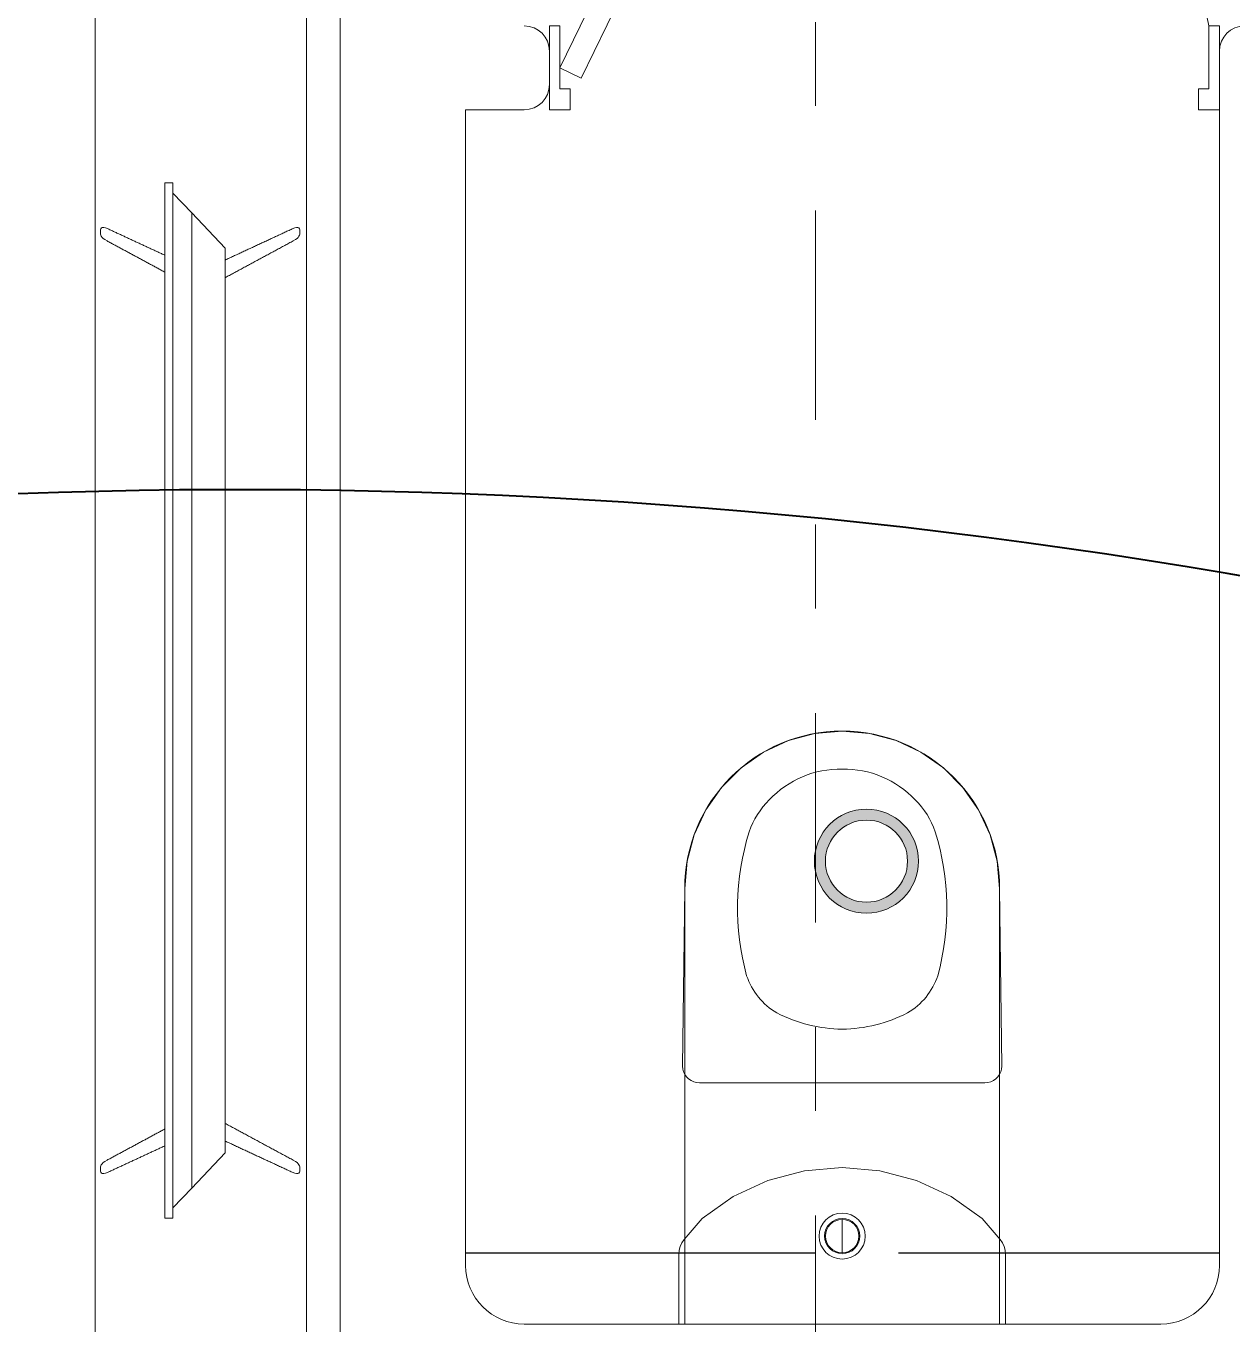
# Model space of a CAD drawing. Header units: metres. Extents: x 14 to 2416, y -346 to 476.
# Drawn here: x 39.777 to 41.217, y -74.376 to -72.826 of the extents above; entities that cross this region are included whole.
import ezdxf

# ---------------------------------------------------------------- set-up
doc = ezdxf.new("R2010")
doc.units = ezdxf.units.M
for name, pattern in [('0', [0]), ('CONTINU', [0]), ('DASHDOT', [1, 0.5, -0.25, 0, -0.25]), ('STYLE_03', [0.5, 0.416656, -0.083344])]:
    doc.linetypes.add(name, pattern=pattern)
doc.layers.get('0').update_dxf_attribs({"linetype": '0', "lineweight": 20})
for name, color, linetype, lineweight in [('A-ANNO-TEXT', 20, 'Continuous', 13), ('A-DOOR', 35, 'Continuous', 5), ('A-SECT-IDEN', 251, 'CONTINU', 9), ('A-WALL', 250, 'Continuous', 20), ('baños', 251, 'Continuous', 0), ('E Salida Luces', 22, 'Continuous', 40), ('MAVA -LUMINARIAS', 1, 'Continuous', 18), ('MOBILIARIOS', 252, 'Continuous', 0)]:
    doc.layers.add(name, color=color, linetype=linetype, lineweight=lineweight)
doc.layers.add('MAVA Luminarias', color=1, linetype='Continuous')

# ---------------------------------------------------------------- blocks, each defined once
blk = doc.blocks.new('downlight')
at = {"layer": 'MAVA -LUMINARIAS'}
h = blk.add_hatch(color=3, dxfattribs=at)
h.dxf.hatch_style = 1
h.paths.add_polyline_path([(-5.416, -22.4571, 1), (-5.2917, -22.4571, 1)])
h.paths.add_polyline_path([(-5.3048, -22.4571, -1), (-5.4029, -22.4571, -1)], flags=16)
at = {"layer": 'MAVA -LUMINARIAS', "color": 3}
for radius in [0.0622, 0.049]:
    blk.add_circle((-5.3539, -22.4571), radius, dxfattribs=at)
blk = doc.blocks.new('Caroma_ToiletSuites')
at = {"layer": 'baños'}
for p, q in [((-32.6, 705.1), (-64.3, 696.7)), ((0, 708), (-32.6, 705.1)), ((32.6, 705.1), (0, 708)), ((64.3, 696.7), (32.6, 705.1)), ((-94, 682.8), (-120.8, 664)), ((-64.3, 696.7), (-94, 682.8)), ((94, 682.8), (64.3, 696.7)), ((120.8, 664), (94, 682.8)), ((-120.8, 664), (-144, 640.8)), ((144, 640.8), (120.8, 664)), ((-144, 640.8), (-162.8, 614)), ((162.8, 614), (144, 640.8)), ((-162.8, 614), (-176.7, 584.3)), ((176.7, 584.3), (162.8, 614)), ((-176.7, 584.3), (-185.1, 552.6)), ((185.1, 552.6), (176.7, 584.3)), ((-185.1, 552.6), (-188, 520)), ((188, 520), (185.1, 552.6)), ((-188, 520), (-190.5, 308)), ((-188, 0), (-188, 520)), ((188, 520), (188, 0)), ((190.5, 308), (188, 520)), ((-190.5, 308), (-190.2, 304.5)), ((-190.2, 304.5), (-189.3, 301.2)), ((-189.3, 301.2), (-187.8, 298)), ((-187.8, 298), (-185.8, 295.1)), ((-185.8, 295.1), (-183.4, 292.7)), ((183.4, 292.7), (185.8, 295.1)), ((185.8, 295.1), (187.8, 298)), ((187.8, 298), (189.3, 301.2)), ((189.3, 301.2), (190.2, 304.5)), ((190.2, 304.5), (190.5, 308)), ((-183.4, 292.7), (-180.5, 290.7)), ((-180.5, 290.7), (-177.3, 289.2)), ((-177.3, 289.2), (-174, 288.3)), ((-174, 288.3), (-170.5, 288)), ((-170.5, 288), (170.5, 288)), ((170.5, 288), (174, 288.3)), ((174, 288.3), (177.3, 289.2)), ((177.3, 289.2), (180.5, 290.7)), ((180.5, 290.7), (183.4, 292.7)), ((0, 187), (-45.1, 183.1)), ((45.1, 183.1), (0, 187)), ((-88.9, 171.3), (-130, 152.2)), ((-45.1, 183.1), (-88.9, 171.3)), ((88.9, 171.3), (45.1, 183.1)), ((130, 152.2), (88.9, 171.3)), ((-130, 152.2), (-167.1, 126.2)), ((167.1, 126.2), (130, 152.2)), ((-167.1, 126.2), (-188.7, 100.9)), ((0, 85), (0, 125)), ((188.7, 100.9), (167.1, 126.2)), ((-191.4, 97), (-193.4, 92.7)), ((-188.7, 100.9), (-191.4, 97)), ((191.4, 97), (188.7, 100.9)), ((193.4, 92.7), (191.4, 97)), ((-194.6, 88.2), (-195, 83.5)), ((-195, 83.5), (-195, 0)), ((-193.4, 92.7), (-194.6, 88.2)), ((194.6, 88.2), (193.4, 92.7)), ((195, 83.5), (194.6, 88.2)), ((195, 0), (195, 83.5)), ((-195, 0), (195, 0)), ((188, 0), (-188, 0))]:
    blk.add_line(p, q, dxfattribs=at)
for centre, radius, start, end in [((0, 520), 188, 0, 180), ((-2.7, 547.4), 115.2, 88.6565, 137.0404), ((2.7, 547.4), 115.2, 42.9609, 91.3415), ((-18.8, 556.1), 97.6, 134.3372, 160.9897), ((18.8, 556.1), 97.6, 19.01, 45.6643), ((183, 496.7), 307.9, 162.7713, 195.2143), ((-183, 496.7), 307.9, 344.7852, 17.2286), ((-36.1, 442.4), 82.4, 198.763, 239.3582), ((36.1, 442.4), 82.4, 300.6412, 341.2351), ((2.9, 529.9), 177.9, 242.916, 269.0659), ((-2.9, 529.9), 177.9, 270.9339, 297.0836), ((0, 105), 27.5, 0, 180), ((0, 105), 21, 0, 180), ((0, 105), 20, 0, 180), ((0, 105), 27.5, 180, 0), ((0, 105), 21, 180, 0), ((0, 105), 20, 180, 0)]:
    blk.add_arc(centre, radius, start, end, dxfattribs=at)
blk = doc.blocks.new('A$C3685e79b')
at = {"layer": 'A-DOOR'}
for p, q in [((0.0125, 0.05), (0.3248, 0.6926)), ((0.3248, 0.6926), (0.3503, 0.6802)), ((0.038, 0.0376), (0.3503, 0.6802)), ((0.3042, 0.6503), (0.294, 0.6552)), ((0.296, 0.6333), (0.2858, 0.6383)), ((0.3297, 0.6379), (0.3399, 0.6329)), ((0.3215, 0.621), (0.3317, 0.616)), ((0.038, 0.0376), (0.0125, 0.05))]:
    blk.add_line(p, q, dxfattribs=at)
for points in [[(0, 0), (0.025, 0), (0.025, 0.025), (0.0125, 0.025), (0.0125, 0.1), (0, 0.1), (0, 0)], [(0.8, 0), (0.775, 0), (0.775, 0.025), (0.7875, 0.025), (0.7875, 0.1), (0.8, 0.1), (0.8, 0)]]:
    blk.add_lwpolyline(points, dxfattribs=at)
blk.add_arc((-0.0309, -0.0619), 0.8343, 11.1901, 62.8126, dxfattribs=at)
for points in [[(0.294, 0.6539), (0.294, 0.659), (0.289, 0.6677), (0.2802, 0.6727), (0.2702, 0.6727), (0.2614, 0.6677), (0.2564, 0.6589), (0.2564, 0.6489), (0.2614, 0.6401), (0.2702, 0.6351), (0.2803, 0.6351), (0.289, 0.6401), (0.294, 0.6489), (0.294, 0.6539)], [(0.3693, 0.6173), (0.3693, 0.6224), (0.3642, 0.6311), (0.3555, 0.6361), (0.3454, 0.6361), (0.3367, 0.6311), (0.3316, 0.6224), (0.3317, 0.6123), (0.3367, 0.6035), (0.3454, 0.5985), (0.3555, 0.5985), (0.3643, 0.6036), (0.3693, 0.6123), (0.3693, 0.6173)]]:
    blk.add_open_spline(points, degree=2, dxfattribs=at)
blk = doc.blocks.new('PL BASE 1N NASAS 09')
at = {"layer": 'A-WALL'}
for p, q in [((-110.2311, -39.9197), (-110.2311, -36.4997)), ((-109.9811, -37.4797), (-109.9811, -37.5197)), ((-109.1811, -37.4797), (-109.1811, -38.9297)), ((-110.0811, -37.5497), (-110.0811, -38.9297)), ((-110.0111, -37.5497), (-110.0811, -37.5497)), ((-109.2511, -38.9997), (-110.0111, -38.9997))]:
    blk.add_line(p, q, dxfattribs=at)
for centre, radius, start, end in [((-110.0111, -37.4797), 0.03, 0, 90), ((-109.1511, -37.4797), 0.03, 90, 180), ((-110.0111, -37.5197), 0.03, 270, 0), ((-110.0111, -38.9297), 0.07, 180, 270), ((-109.2511, -38.9297), 0.07, 270, 0)]:
    blk.add_arc(centre, radius, start, end, dxfattribs=at)
blk.add_blockref('A$C3685e79b', (-109.9811, -37.5497))
at = {"layer": 'baños', "xscale": -0.000999999934791, "yscale": 0.000999999934791}
blk.add_blockref('Caroma_ToiletSuites', (-109.6315, -38.9997), dxfattribs=at)
blk = doc.blocks.new('A$C58f5b6b7')
at = {"layer": 'MOBILIARIOS'}
for points in [[(0, 0.2526), (2, 0.2526), (2, 0), (0, 0)], [(0.382, 0.1596), (0.382, 0.1691), (1.618, 0.1691), (1.618, 0.1596)]]:
    blk.add_lwpolyline(points, close=True, dxfattribs=at)
for points in [[(1.6059, 0.1595), (1.5823, 0.1372), (1, 0.1372), (0.4177, 0.1372), (0.3941, 0.1595)], [(1.5823, 0.1372), (1.54, 0.0973), (0.46, 0.0973), (0.4177, 0.1372)]]:
    blk.add_lwpolyline(points, dxfattribs=at)
for points, degree in [([(0.4512, 0.2382, -0.0047), (0.4469, 0.2461, -0.0047), (0.4415, 0.2461, -0.0047), (0.4325, 0.2461, -0.0047), (0.4368, 0.237, -0.0047)], 3), ([(0.4368, 0.237, -0.0047), (0.4526, 0.2031, -0.0047), (0.4683, 0.1691, -0.0047)], 2), ([(0.4885, 0.1691, -0.0047), (0.4698, 0.2037, -0.0047), (0.4512, 0.2382, -0.0047)], 2), ([(1.5115, 0.1691, -0.0047), (1.5302, 0.2037, -0.0047), (1.5488, 0.2382, -0.0047)], 2), ([(1.5632, 0.237, -0.0047), (1.5474, 0.2031, -0.0047), (1.5317, 0.1691, -0.0047)], 2), ([(1.5488, 0.2382, -0.0047), (1.5531, 0.2461, -0.0047), (1.5585, 0.2461, -0.0047), (1.5675, 0.2461, -0.0047), (1.5632, 0.237, -0.0047)], 3), ([(0.4368, 0.0172, -0.0047), (0.4554, 0.0572, -0.0047), (0.474, 0.0973, -0.0047)], 2), ([(0.4951, 0.0973, -0.0047), (0.4731, 0.0566, -0.0047), (0.4512, 0.016, -0.0047)], 2), ([(1.5049, 0.0973), (1.5269, 0.0566), (1.5488, 0.016)], 2), ([(1.5632, 0.0172), (1.5446, 0.0572), (1.526, 0.0973)], 2)]:
    blk.add_open_spline(points, degree=degree, dxfattribs=at)
for points in [[(0.4512, 0.016, -0.0047), (0.4469, 0.0081, -0.0047), (0.4415, 0.0081, -0.0047), (0.4325, 0.0081, -0.0047), (0.4368, 0.0172, -0.0047)], [(1.5488, 0.016), (1.5531, 0.0081), (1.5585, 0.0081), (1.5675, 0.0081), (1.5632, 0.0172)]]:
    blk.add_open_spline(points, degree=3, knots=[-0.08544201, -0.08544201, -0.08544201, -0.08544201, -0.04272101, 0, 0, 0, 0], dxfattribs=at)
blk = doc.blocks.new('PL MUEBLES 1N NASAS 09')
at = {"layer": 'baños'}
blk.add_blockref('PL BASE 1N NASAS 09', (162.2615, 88.2033), dxfattribs=at)
at = {"layer": 'MOBILIARIOS', "rotation": 90.00000000000001}
blk.add_blockref('A$C58f5b6b7', (51.9905, 48.9481, 0.0047), dxfattribs=at)
blk = doc.blocks.new('A$Cbef68299')
blk.add_blockref('PL MUEBLES 1N NASAS 09', (-30.7659, -32.0535))
blk = doc.blocks.new('A$Cc5be7df0')
at = {"layer": 'A-SECT-IDEN', "linetype": 'DASHDOT', "ltscale": 0.5}
blk.add_line((25.9817, 40.6167), (25.9817, 16.2574), dxfattribs=at)
at = {"layer": 'A-ANNO-TEXT'}
blk.add_blockref('A$Cbef68299', (4.1493, 17.337), dxfattribs=at)

msp = doc.modelspace()

# ---------------------------------------------------------------- linework, layer by layer
at = {"layer": 'E Salida Luces'}
msp.add_arc((40.0329, -80.3561), 6.9763, 79.88185, 105.27864, dxfattribs=at)
at = {"layer": 'MAVA Luminarias', "linetype": 'STYLE_03', "lineweight": 30}
msp.add_line((40.3016, -74.2911), (41.2016, -74.2911), dxfattribs=at)

# ---------------------------------------------------------------- block references
at = {"layer": 'A-ANNO-TEXT'}
msp.add_blockref('A$Cc5be7df0', (14.7377, -108.8632), dxfattribs=at)
at = {"layer": 'MAVA Luminarias'}
msp.add_blockref('downlight', (46.134, -51.3663), dxfattribs=at)

doc.saveas('drawing.dxf')
